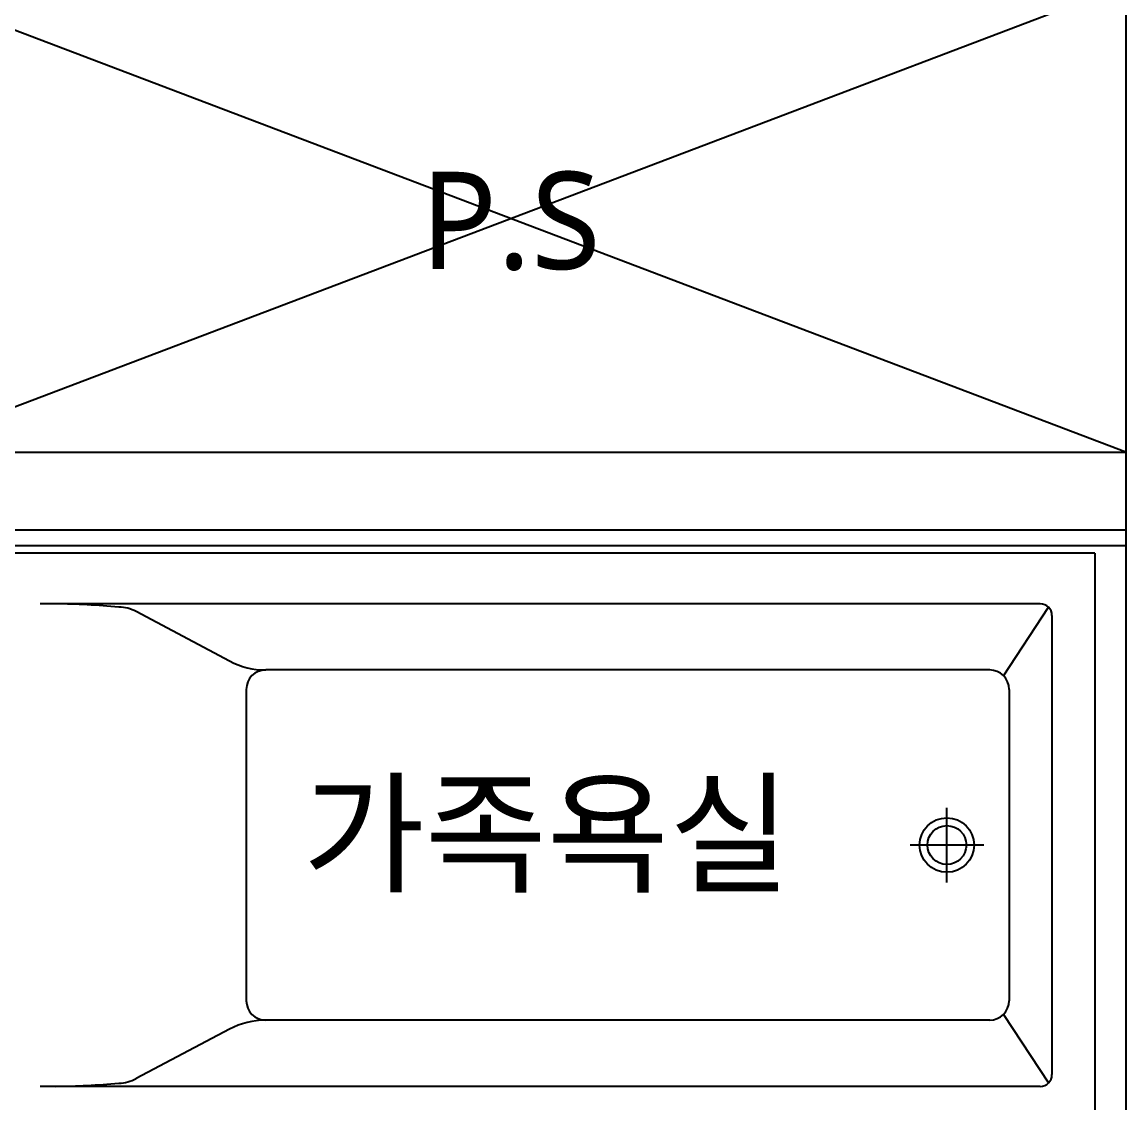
# Model space of a CAD drawing. Header units: millimetres. Extents: x -33000 to 294000, y 0 to 42408.
# Drawn here: x 104977 to 106395, y 15808 to 17196 of the extents above; entities that cross this region are included whole.
import ezdxf
from ezdxf.enums import TextEntityAlignment as Align

# ---------------------------------------------------------------- set-up
doc = ezdxf.new("R2010")
doc.units = ezdxf.units.MM
doc.header["$LTSCALE"] = 50
doc.layers.add('arch', color=8, linetype='Continuous')
doc.layers.add('실명', color=9, linetype='Continuous')
doc.styles.add('FORTELINE', font='malgun.ttf')

msp = doc.modelspace()

# ---------------------------------------------------------------- linework, layer by layer
at = {"layer": 'arch'}
for p, q in [((106395, 18104), (106395, 10414)), ((106395, 17324), (106395, 10634)), ((106395, 17244), (104815, 16644)), ((106395, 16644), (104815, 17244)), ((104815, 16644), (106395, 16644)), ((104825, 16544), (106395, 16544)), ((104845, 16524), (106395, 16524)), ((106355, 16514), (104855, 16514)), ((106355, 16514), (106355, 15764)), ((106285, 16449), (105000, 16449)), ((105243.4, 16375.5), (105123.6, 16439)), ((106237.7, 16356.6), (106295.6, 16444.6)), ((106300, 16434), (106300, 15844)), ((106220, 16364), (105290, 16364)), ((105265, 16339), (105265, 15939)), ((106245, 16339), (106245, 15939)), ((106165, 16090.9), (106165, 16187)), ((106212.3, 16139), (106117.7, 16139)), ((106220, 15914), (105290, 15914)), ((106237.7, 15921.3), (106295.6, 15833.3)), ((105243.4, 15902.4), (105123.6, 15838.9)), ((106285, 15829), (105000, 15829))]:
    msp.add_line(p, q, dxfattribs=at)
for radius in [35, 25]:
    msp.add_circle((106165, 16139), radius, dxfattribs=at)
for centre, radius, start, end in [((105009.1, 15445.9), 1003.1, 84.7302, 89.3769), ((105100.2, 16394.8), 50, 62.081, 88.8), ((106285, 16434), 15, 0, 90), ((105290, 16464), 100, 242.2321, 270), ((105290, 16339), 25, 90, 180), ((106220, 16339), 25, 0, 90), ((105290, 15939), 25, 180, 270), ((106220, 15939), 25, 270, 0), ((105290, 15814), 100, 90, 117.7679), ((106285, 15844), 15, 270, 0), ((105009.1, 16832), 1003.1, 270.6231, 275.2698), ((105100.2, 15883.1), 50, 271.2, 297.919)]:
    msp.add_arc(centre, radius, start, end, dxfattribs=at)

# ---------------------------------------------------------------- texts
at = {"layer": '실명', "linetype": 'ByBlock', "style": 'FORTELINE'}
for s, p in [('P.S', (105604.5, 16941.6)), ('가족욕실', (105651.1, 16153.7))]:
    msp.add_text(s, height=125, dxfattribs=at).set_placement(p, align=Align.MIDDLE_CENTER)

doc.saveas('drawing.dxf')
